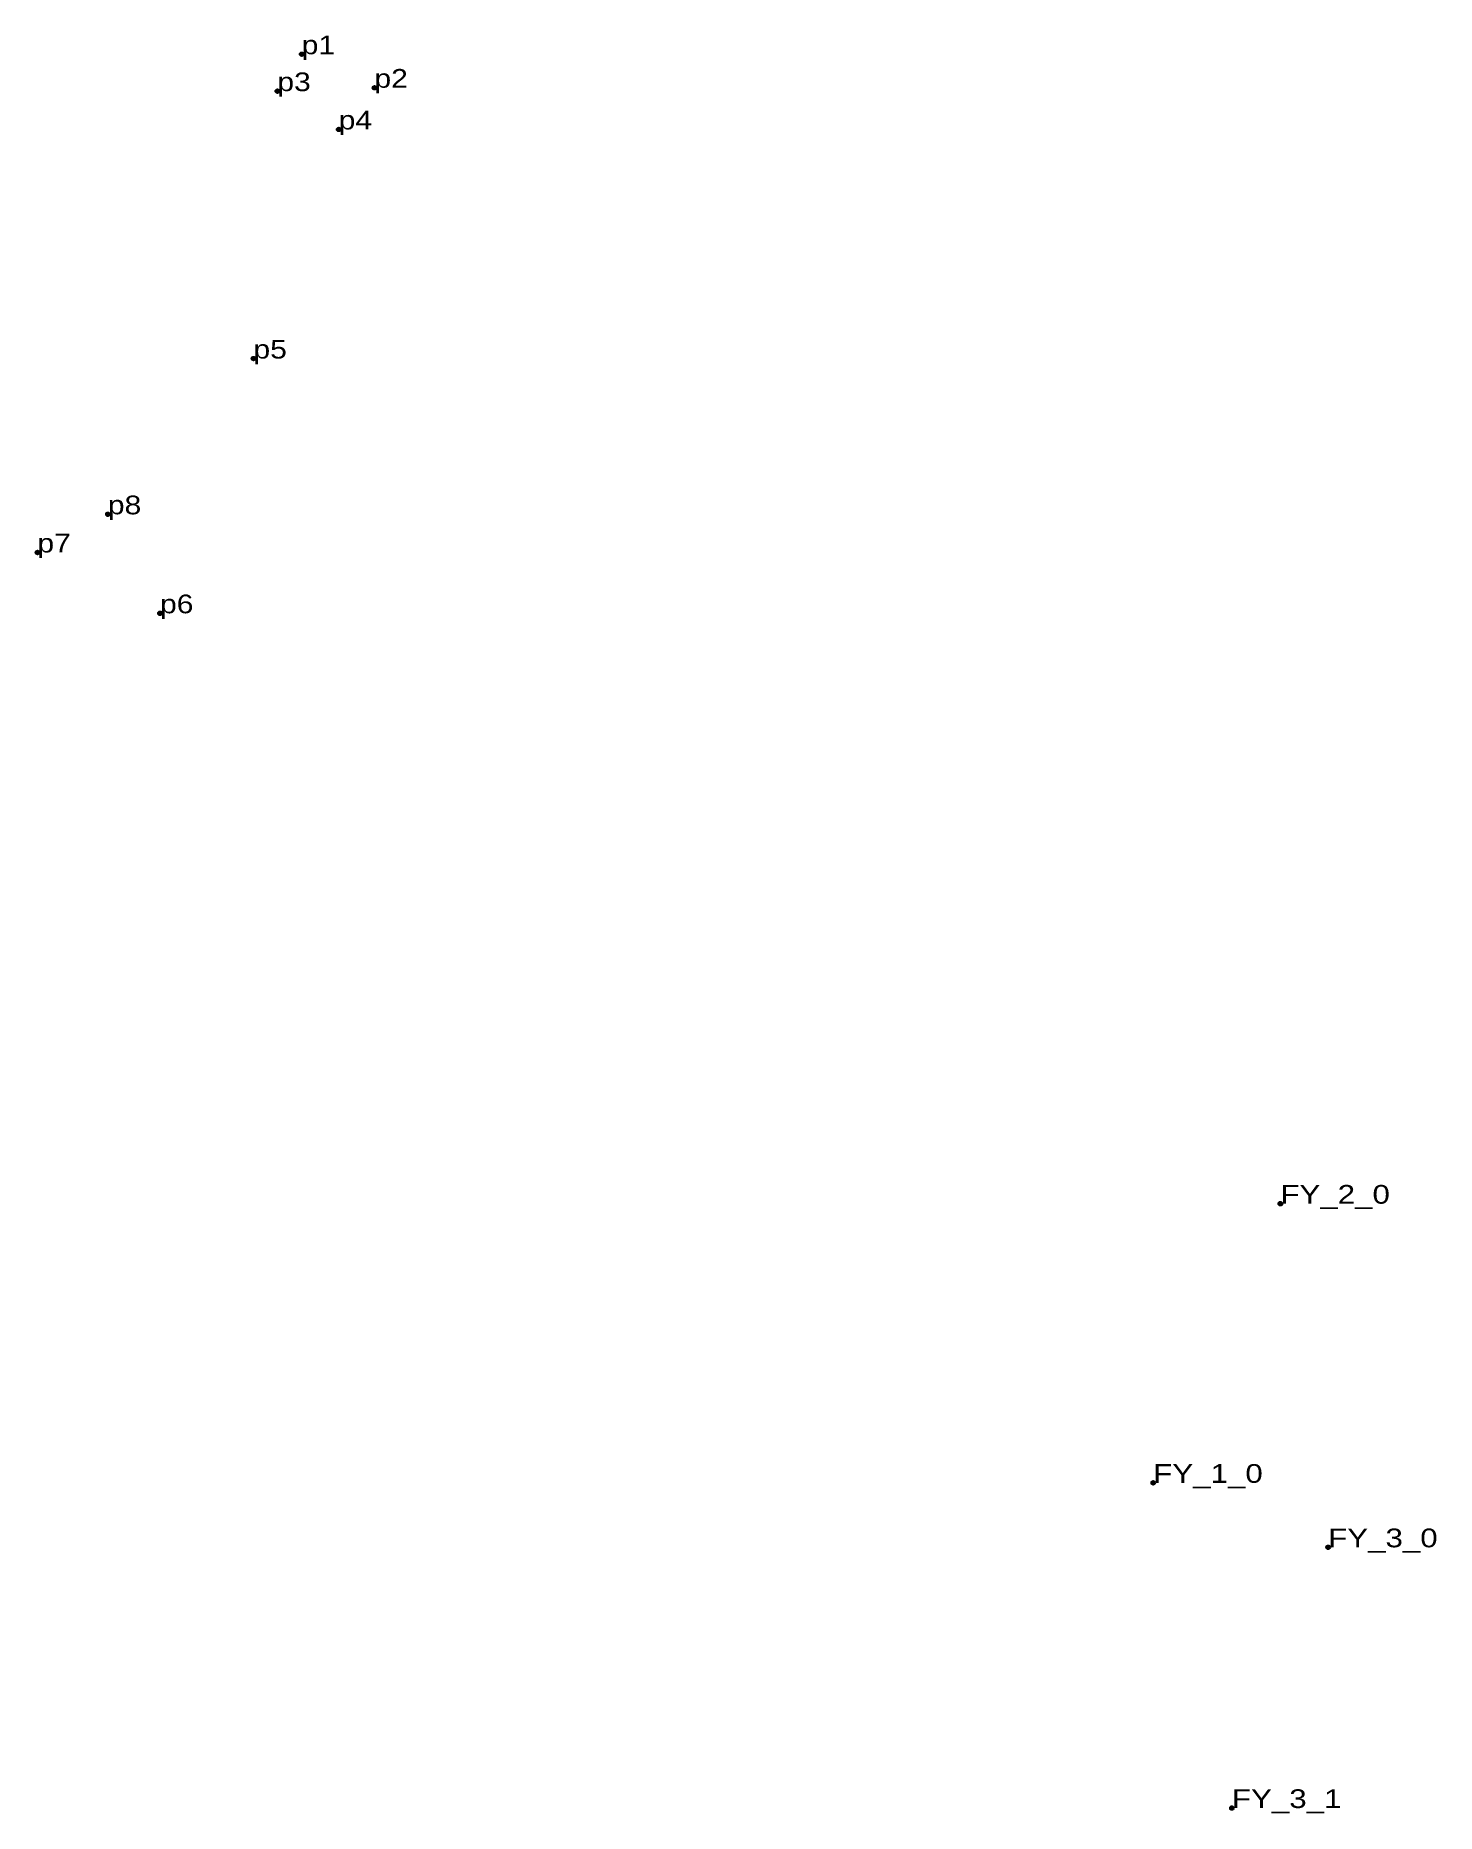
# Model space of a CAD drawing. Header units: metres. Extents: x 535639 to 545680, y 1836351 to 1837537.
# Drawn here: x 539917.4 to 540052.2, y 1836351.1 to 1836522.1 of the extents above; entities outside this region: 19.
import ezdxf

# ---------------------------------------------------------------- set-up
doc = ezdxf.new("R2010")
doc.units = ezdxf.units.M
doc.header["$LTSCALE"] = 0.72
doc.header["$PDMODE"] = 32
doc.header["$PDSIZE"] = 0.36
doc.layers.add('12', color=7, linetype='Continuous')
doc.layers.add('7', color=7, linetype='Continuous')

msp = doc.modelspace()

# ---------------------------------------------------------------- linework, layer by layer
at = {"layer": '7'}
for p in [(535652.58, 1837535.3), (535647.37, 1837523.32), (535639.15, 1837519.57), (535671.5, 1837485.47), (535652.8, 1837479.01), (535737.46, 1837103.87), (535700.66, 1837102.62), (545644.08, 1836802.1), (545676.55, 1836762.08), (539943.01, 1836520.31), (539940.67, 1836516.76), (539950.01, 1836517.09), (539946.57, 1836513.08), (539938.37, 1836491.04), (539924.36, 1836476.06), (539917.58, 1836472.39), (539929.38, 1836466.54), (540037.18, 1836409.75), (540024.95, 1836382.9), (540041.78, 1836376.7), (540032.52, 1836351.62)]:
    msp.add_point(p, dxfattribs=at)

# ---------------------------------------------------------------- texts
at = {"layer": '12'}
for s, width, p in [('p19', 1.25, (535652.58, 1837535.3)), ('p18', 1.25, (535647.37, 1837523.32)), ('p17', 1.25, (535639.15, 1837519.57)), ('p15', 1.25, (535671.5, 1837485.47)), ('p16', 1.25, (535652.8, 1837479.01)), ('p9', 1.2, (535737.46, 1837103.87)), ('p10', 1.25, (535700.66, 1837102.62)), ('p3', 1.2, (545644.08, 1836802.1)), ('p4', 1.2, (545644.08, 1836802.1)), ('p1', 1.2, (545676.55, 1836762.08)), ('p1', 1.2, (539943.01, 1836520.31)), ('p3', 1.2, (539940.67, 1836516.76)), ('p2', 1.2, (539950.01, 1836517.09)), ('p4', 1.2, (539946.57, 1836513.08)), ('p5', 1.2, (539938.37, 1836491.04)), ('p8', 1.2, (539924.36, 1836476.06)), ('p7', 1.2, (539917.58, 1836472.39)), ('p6', 1.2, (539929.38, 1836466.54)), ('FY_2_0', 1.25, (540037.18, 1836409.75)), ('FY_1_0', 1.25, (540024.95, 1836382.9)), ('FY_3_0', 1.25, (540041.78, 1836376.7)), ('FY_3_1', 1.25, (540032.52, 1836351.62))]:
    msp.add_text(s, height=1.8, dxfattribs=dict(at, width=width)).set_placement(p)

doc.saveas('drawing.dxf')
